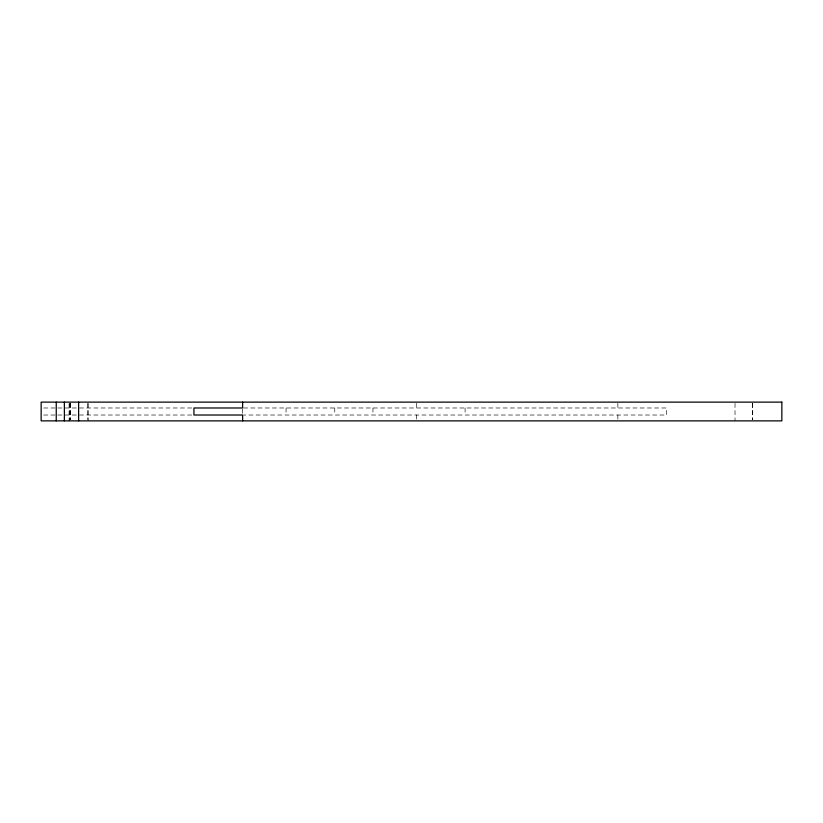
<?xml version="1.0" encoding="UTF-8"?>
<svg xmlns="http://www.w3.org/2000/svg" width="823" height="823" viewBox="0 0 823 823"><rect width="100%" height="100%" fill="white"/><g stroke="black" fill="none" stroke-linecap="round" stroke-linejoin="round"><path stroke-width="0.62" stroke-dasharray="4.12 3.09" d="M43.712 407.982L56.55 407.982M57.805 407.982L192.572 407.982M243.567 407.982L666.558 407.982L666.558 415.018L243.567 415.018M43.712 415.018L56.55 415.018M57.805 415.018L192.572 415.018M752.551 403.383L752.551 419.617M752.366 403.383L752.366 419.617M735.021 403.383L735.021 420.872M617.867 403.301L617.867 407.982M617.867 415.018L617.867 419.699M465.088 407.982L465.088 415.018M416.397 403.301L416.397 407.982M416.397 415.018L416.397 419.699M372.953 407.982L372.953 415.018M334.755 407.982L334.755 415.018M286.065 407.982L286.065 415.018M242.62 409.154L242.62 415.018M88.164 403.383L88.164 420.872M87.794 403.383L87.794 419.617M70.634 403.383L70.634 419.617M70.449 403.383L70.449 419.617M69.471 403.383L69.471 420.872M69.101 403.383L69.101 420.872"/><path stroke-width="1.23" d="M242.62 402.128L242.62 407.982L193.93 407.982L193.93 415.018L242.62 415.018L242.62 420.872M78.627 402.128L78.627 420.872M64.369 402.128L64.369 420.872M56.252 402.128L56.252 420.872M781.85 402.128L41.15 402.128L41.15 420.872L781.85 420.872L781.85 402.128"/></g></svg>
